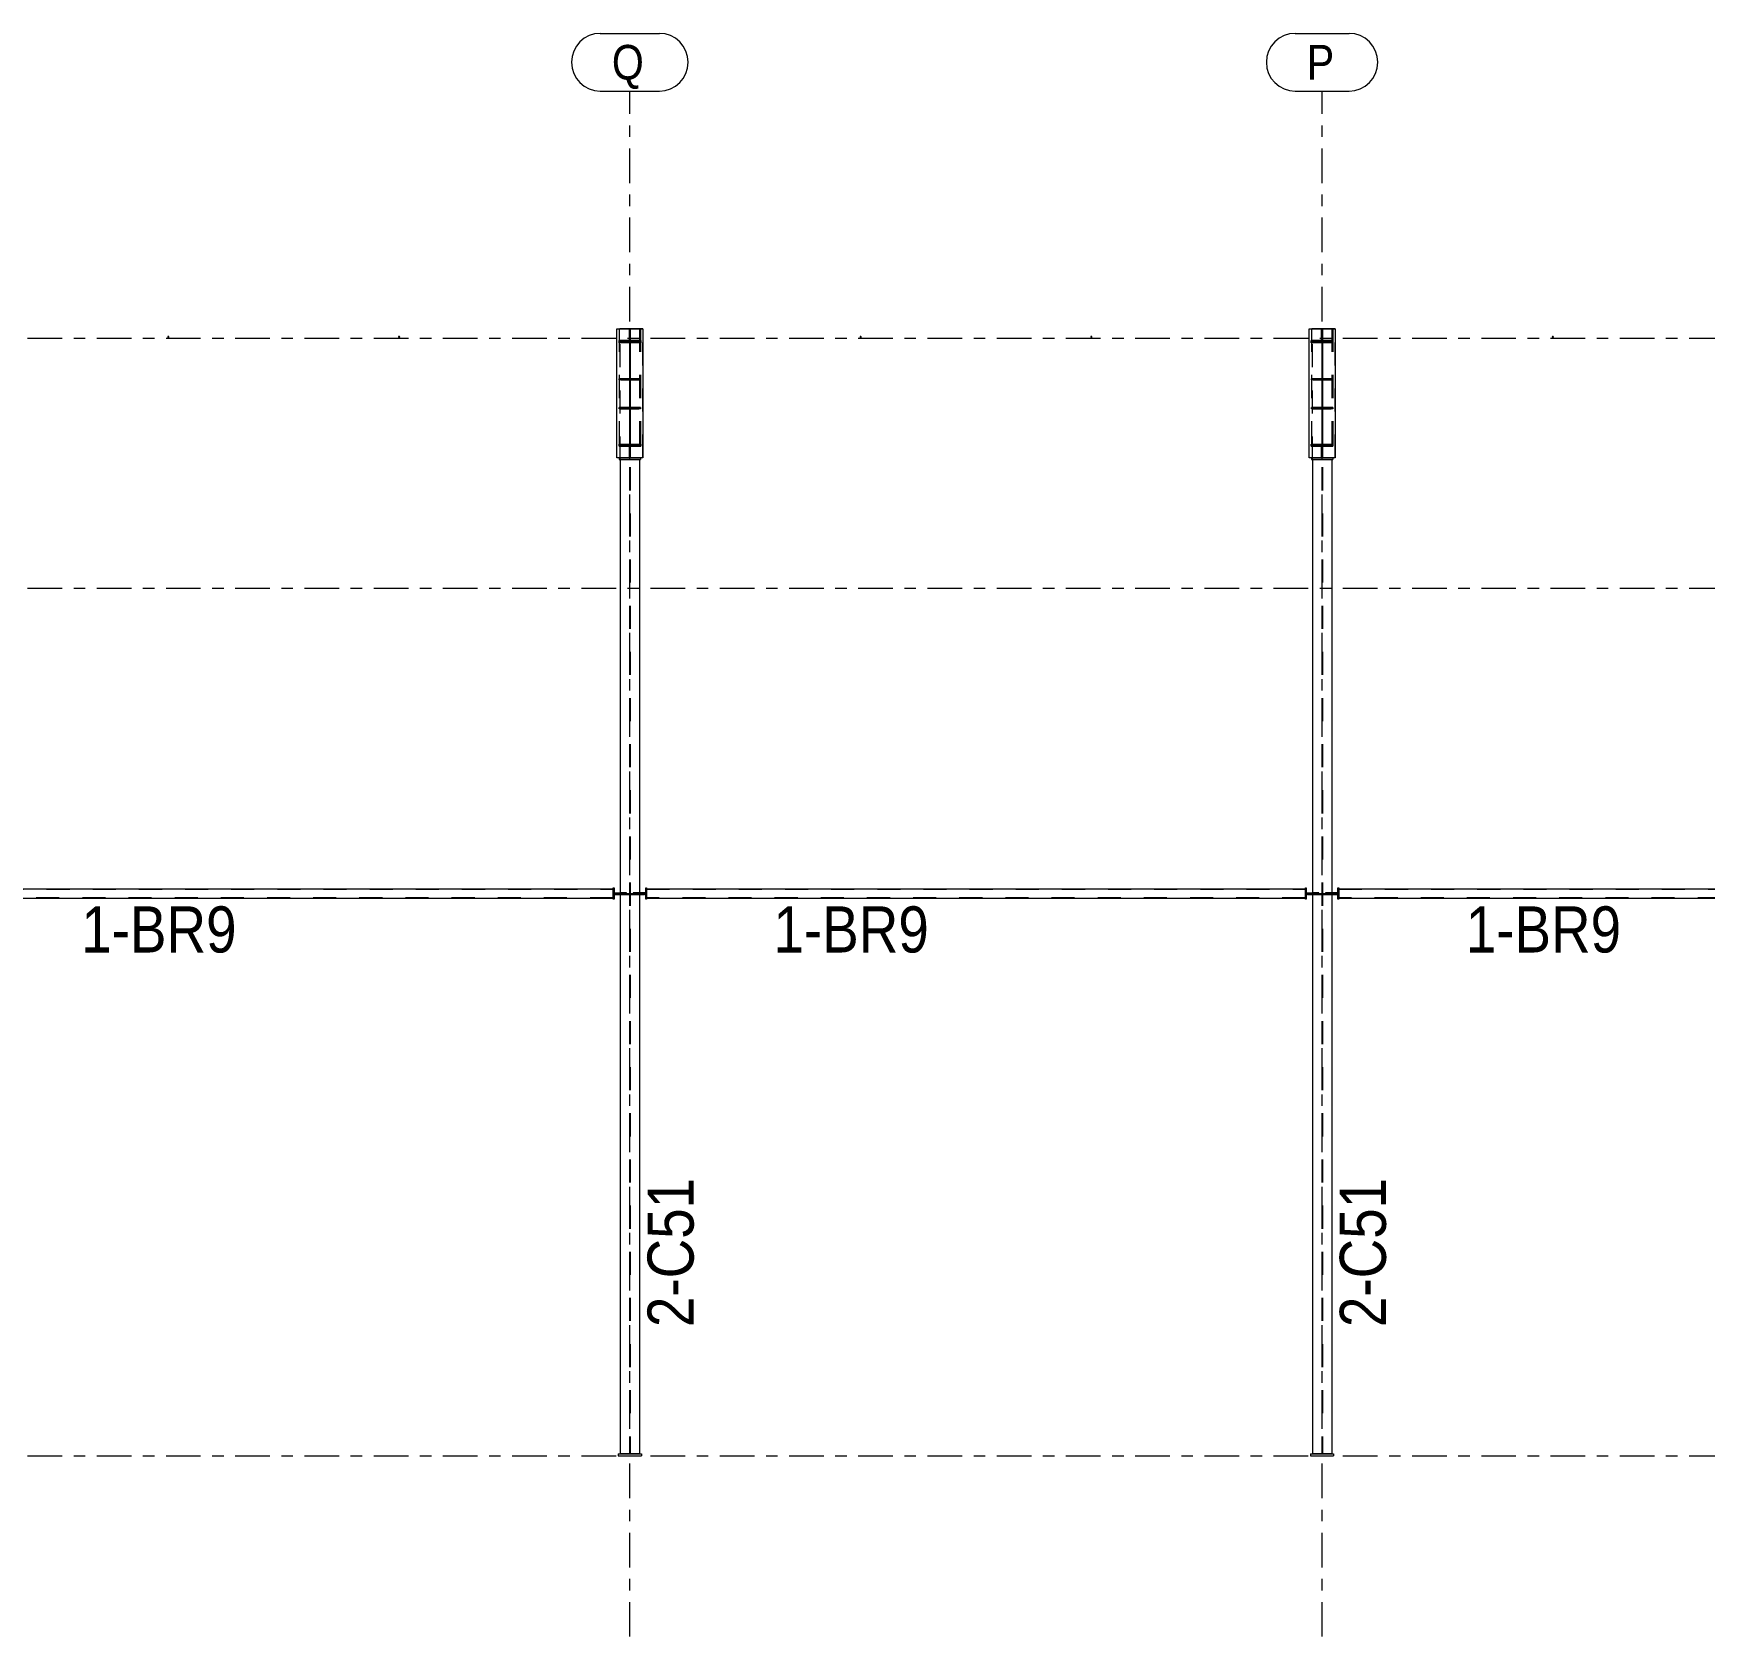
# Model space of a CAD drawing. Header units: millimetres. Extents: x -56 to 1115, y -311 to 509.
# Drawn here: x 137.4 to 282.2, y 226.4 to 365.3 of the extents above; entities that cross this region are included whole.
import ezdxf

# ---------------------------------------------------------------- set-up
doc = ezdxf.new("R2010")
doc.units = ezdxf.units.MM
for name, pattern in [('XKITLINE00', [0]), ('XKITLINE02', [4, 2, -2]), ('XKITLINE03', [6, 3, -1, 1, -1])]:
    doc.linetypes.add(name, pattern=pattern)
for name, color, linetype, lineweight in [('Part', 2, 'Continuous', 0), ('PartMark', 7, 'Continuous', 0), ('S-grid', 1, 'Continuous', 0)]:
    doc.layers.add(name, color=color, linetype=linetype, lineweight=lineweight)
doc.styles.add('ARIAL', font='ARIAL.TTF')

# ---------------------------------------------------------------- blocks, each defined once
blk = doc.blocks.new('*A18')
at = {"layer": 'Part'}
blk.add_hatch(color=3, dxfattribs=at).paths.add_polyline_path([(188.39, 332.8), (188.39, 332.89), (189.07, 332.89), (189.07, 332.8)], flags=17)
blk = doc.blocks.new('*A19')
at = {"layer": 'Part'}
blk.add_hatch(color=3, dxfattribs=at).paths.add_polyline_path([(189.13, 335.3), (189.13, 335.39), (189.81, 335.39), (189.81, 335.3)], flags=17)
blk = doc.blocks.new('*A20')
at = {"layer": 'Part'}
blk.add_hatch(color=3, dxfattribs=at).paths.add_polyline_path([(189.13, 332.8), (189.13, 332.89), (189.81, 332.89), (189.81, 332.8)], flags=17)
blk = doc.blocks.new('*A21')
at = {"layer": 'Part'}
blk.add_hatch(color=3, dxfattribs=at).paths.add_polyline_path([(189.06, 329.43), (189.06, 329.62), (189.14, 329.62), (189.14, 329.43)], flags=17)
blk = doc.blocks.new('*A22')
at = {"layer": 'Part'}
blk.add_hatch(color=3, dxfattribs=at).paths.add_polyline_path([(209.09, 339.07), (209.13, 339.05), (209.15, 339.02), (209.14, 338.98), (209.11, 338.97), (209.07, 338.98), (209.05, 339.01), (209.06, 339.05)], flags=17)
blk = doc.blocks.new('*A23')
at = {"layer": 'Part'}
blk.add_hatch(color=3, dxfattribs=at).paths.add_polyline_path([(229.09, 339.07), (229.13, 339.05), (229.15, 339.02), (229.14, 338.98), (229.11, 338.97), (229.07, 338.98), (229.05, 339.01), (229.06, 339.05)], flags=17)
blk = doc.blocks.new('*A24')
at = {"layer": 'Part'}
blk.add_hatch(color=3, dxfattribs=at).paths.add_polyline_path([(249.06, 329.43), (249.06, 329.62), (249.14, 329.62), (249.14, 329.43)], flags=17)
blk = doc.blocks.new('*A25')
at = {"layer": 'Part'}
blk.add_hatch(color=3, dxfattribs=at).paths.add_polyline_path([(249.13, 332.8), (249.13, 332.89), (249.81, 332.89), (249.81, 332.8)], flags=17)
blk = doc.blocks.new('*A26')
at = {"layer": 'Part'}
blk.add_hatch(color=3, dxfattribs=at).paths.add_polyline_path([(249.13, 335.3), (249.13, 335.39), (249.81, 335.39), (249.81, 335.3)], flags=17)
blk = doc.blocks.new('*A27')
at = {"layer": 'Part'}
blk.add_hatch(color=3, dxfattribs=at).paths.add_polyline_path([(248.39, 332.8), (248.39, 332.89), (249.07, 332.89), (249.07, 332.8)], flags=17)
blk = doc.blocks.new('*A28')
at = {"layer": 'Part'}
blk.add_hatch(color=3, dxfattribs=at).paths.add_polyline_path([(248.39, 335.3), (248.39, 335.39), (249.07, 335.39), (249.07, 335.3)], flags=17)
blk = doc.blocks.new('*A29')
at = {"layer": 'Part'}
blk.add_hatch(color=3, dxfattribs=at).paths.add_polyline_path([(249.06, 338.6), (249.06, 339.49), (249.14, 339.49), (249.14, 338.6)], flags=17)
blk = doc.blocks.new('*A53')
at = {"layer": 'Part'}
blk.add_hatch(color=3, dxfattribs=at).paths.add_polyline_path([(188.16, 329.62), (188.16, 329.71), (190.04, 329.71), (190.04, 329.62)], flags=17)
blk = doc.blocks.new('*A54')
at = {"layer": 'Part'}
blk.add_hatch(color=3, dxfattribs=at).paths.add_polyline_path([(188.16, 338.51), (188.16, 338.6), (190.04, 338.6), (190.04, 338.51)], flags=17)
blk = doc.blocks.new('*A55')
at = {"layer": 'Part'}
blk.add_hatch(color=3, dxfattribs=at).paths.add_polyline_path([(189.07, 329.71), (189.07, 338.51), (189.13, 338.51), (189.13, 329.71)], flags=17)
blk = doc.blocks.new('*A56')
at = {"layer": 'Part'}
blk.add_hatch(color=3, dxfattribs=at).paths.add_polyline_path([(248.16, 329.62), (248.16, 329.71), (250.04, 329.71), (250.04, 329.62)], flags=17)
blk = doc.blocks.new('*A57')
at = {"layer": 'Part'}
blk.add_hatch(color=3, dxfattribs=at).paths.add_polyline_path([(248.16, 338.51), (248.16, 338.6), (250.04, 338.6), (250.04, 338.51)], flags=17)
blk = doc.blocks.new('*A58')
at = {"layer": 'Part'}
blk.add_hatch(color=3, dxfattribs=at).paths.add_polyline_path([(249.07, 329.71), (249.07, 338.51), (249.13, 338.51), (249.13, 329.71)], flags=17)
blk = doc.blocks.new('*A59')
at = {"layer": 'Part'}
blk.add_hatch(color=3, dxfattribs=at).paths.add_polyline_path([(169.09, 339.07), (169.13, 339.05), (169.15, 339.02), (169.14, 338.98), (169.11, 338.97), (169.07, 338.98), (169.05, 339.01), (169.06, 339.05)], flags=17)
blk = doc.blocks.new('*A60')
at = {"layer": 'Part'}
blk.add_hatch(color=3, dxfattribs=at).paths.add_polyline_path([(189.06, 338.6), (189.06, 339.49), (189.14, 339.49), (189.14, 338.6)], flags=17)
blk = doc.blocks.new('*A61')
at = {"layer": 'Part'}
blk.add_hatch(color=3, dxfattribs=at).paths.add_polyline_path([(188.39, 335.3), (188.39, 335.39), (189.07, 335.39), (189.07, 335.3)], flags=17)
blk = doc.blocks.new('*A71')
at = {"layer": 'Part'}
blk.add_hatch(color=3, dxfattribs=at).paths.add_polyline_path([(149.09, 339.07), (149.13, 339.05), (149.15, 339.02), (149.14, 338.98), (149.11, 338.97), (149.07, 338.98), (149.05, 339.01), (149.06, 339.05)], flags=17)
blk = doc.blocks.new('*A91')
at = {"layer": 'Part'}
blk.add_hatch(color=3, dxfattribs=at).paths.add_polyline_path([(269.09, 339.07), (269.13, 339.05), (269.15, 339.02), (269.14, 338.98), (269.11, 338.97), (269.07, 338.98), (269.05, 339.01), (269.06, 339.05)], flags=17)
blk = doc.blocks.new('*A1191')
at = {"layer": 'S-grid', "color": 1, "linetype": 'XKITLINE03', "lineweight": 0}
blk.add_line((-7.1, 338.9), (956.29, 338.9), dxfattribs=at)
blk = doc.blocks.new('*A1192')
at = {"layer": 'S-grid', "color": 1, "linetype": 'XKITLINE03', "lineweight": 0}
blk.add_line((-7.1, 317.24), (326.96, 317.24), dxfattribs=at)
blk = doc.blocks.new('*A1193')
at = {"layer": 'S-grid', "color": 1, "linetype": 'XKITLINE03', "lineweight": 0}
blk.add_line((-7.1, 242.03), (1107.46, 242.03), dxfattribs=at)
blk = doc.blocks.new('*A1240')
at = {"layer": 'S-grid', "color": 1, "linetype": 'XKITLINE00', "lineweight": 0}
for p, q in [((246.77, 365.33), (251.43, 365.33)), ((246.77, 360.33), (251.43, 360.33))]:
    blk.add_line(p, q, dxfattribs=at)
for centre, start, end in [((246.77, 362.83), 90, 270), ((251.43, 362.83), 270, 90)]:
    blk.add_arc(centre, 2.5, start, end, dxfattribs=at)
blk = doc.blocks.new('*A1241')
at = {"layer": 'Part', "color": 2, "linetype": 'XKITLINE00', "lineweight": 0}
for p, q in [((250.55, 291.19), (307.65, 291.19)), ((250.55, 290.36), (307.65, 290.36))]:
    blk.add_line(p, q, dxfattribs=at)
at = {"layer": 'Part', "color": 7, "linetype": 'XKITLINE02', "lineweight": 0}
for p, q in [((250.55, 291.19), (250.55, 290.36)), ((250.55, 291.16), (307.65, 291.16)), ((307.65, 291.19), (307.65, 290.36)), ((307.65, 290.39), (250.55, 290.39))]:
    blk.add_line(p, q, dxfattribs=at)
blk = doc.blocks.new('*A1280')
at = {"layer": 'S-grid', "color": 1, "linetype": 'XKITLINE03', "lineweight": 0}
blk.add_line((249.1, 226.36), (249.1, 360.33), dxfattribs=at)
at = {"layer": 'S-grid', "color": 3, "style": 'ARIAL', "width": 0.85}
blk.add_text('P', height=3, dxfattribs=at).set_placement((247.77, 361.33))
blk = doc.blocks.new('*A1281')
at = {"layer": 'S-grid', "color": 1, "linetype": 'XKITLINE03', "lineweight": 0}
blk.add_line((189.1, 226.36), (189.1, 360.33), dxfattribs=at)
at = {"layer": 'S-grid', "color": 3, "style": 'ARIAL', "width": 0.85}
blk.add_text('Q', height=3, dxfattribs=at).set_placement((187.54, 361.33))
blk = doc.blocks.new('*A1292')
at = {"layer": 'Part', "color": 2, "linetype": 'XKITLINE00', "lineweight": 0}
for p, q in [((189.07, 332.89), (188.18, 332.89)), ((188.18, 332.89), (188.18, 332.8)), ((189.07, 332.8), (188.18, 332.8)), ((188.39, 332.8), (188.39, 332.89)), ((189.07, 332.89), (189.07, 332.8))]:
    blk.add_line(p, q, dxfattribs=at)
at = {"layer": 'Part', "color": 7, "linetype": 'XKITLINE02', "lineweight": 0}
blk.add_line((188.94, 332.8), (188.94, 332.89), dxfattribs=at)
blk = doc.blocks.new('*A1293')
at = {"layer": 'Part', "color": 2, "linetype": 'XKITLINE00', "lineweight": 0}
for p, q in [((190.02, 335.39), (189.13, 335.39)), ((189.13, 335.39), (189.13, 335.3)), ((190.02, 335.3), (189.13, 335.3)), ((189.81, 335.3), (189.81, 335.39)), ((190.02, 335.39), (190.02, 335.3))]:
    blk.add_line(p, q, dxfattribs=at)
at = {"layer": 'Part', "color": 7, "linetype": 'XKITLINE02', "lineweight": 0}
blk.add_line((189.26, 335.3), (189.26, 335.39), dxfattribs=at)
blk = doc.blocks.new('*A1294')
at = {"layer": 'Part', "color": 2, "linetype": 'XKITLINE00', "lineweight": 0}
for p, q in [((190.02, 332.89), (189.13, 332.89)), ((189.13, 332.89), (189.13, 332.8)), ((190.02, 332.8), (189.13, 332.8)), ((189.81, 332.8), (189.81, 332.89)), ((190.02, 332.89), (190.02, 332.8))]:
    blk.add_line(p, q, dxfattribs=at)
at = {"layer": 'Part', "color": 7, "linetype": 'XKITLINE02', "lineweight": 0}
blk.add_line((189.26, 332.8), (189.26, 332.89), dxfattribs=at)
blk = doc.blocks.new('*A1295')
at = {"layer": 'Part', "color": 2, "linetype": 'XKITLINE00', "lineweight": 0}
for p, q in [((189.06, 328.55), (189.06, 329.62)), ((189.06, 329.62), (189.14, 329.62)), ((189.14, 329.43), (189.06, 329.43)), ((189.14, 329.62), (189.14, 328.55)), ((189.14, 328.55), (189.06, 328.55))]:
    blk.add_line(p, q, dxfattribs=at)
at = {"layer": 'Part', "color": 7, "linetype": 'XKITLINE02', "lineweight": 0}
for p, q in [((189.06, 329.56), (189.14, 329.56)), ((189.06, 329.43), (189.14, 329.43))]:
    blk.add_line(p, q, dxfattribs=at)
blk = doc.blocks.new('*A1296')
at = {"layer": 'Part', "color": 7, "linetype": 'XKITLINE02', "lineweight": 0}
for p, q in [((189.07, 335.39), (188.18, 335.39)), ((188.18, 335.3), (188.18, 335.39)), ((189.07, 335.3), (188.18, 335.3)), ((188.94, 335.3), (188.94, 335.39)), ((189.07, 335.3), (189.07, 335.39))]:
    blk.add_line(p, q, dxfattribs=at)
blk = doc.blocks.new('*A1297')
at = {"layer": 'Part', "color": 7, "linetype": 'XKITLINE02', "lineweight": 0}
for p, q in [((189.07, 332.89), (188.18, 332.89)), ((188.18, 332.8), (188.18, 332.89)), ((189.07, 332.8), (188.18, 332.8)), ((188.94, 332.8), (188.94, 332.89)), ((189.07, 332.8), (189.07, 332.89))]:
    blk.add_line(p, q, dxfattribs=at)
blk = doc.blocks.new('*A1298')
at = {"layer": 'Part', "color": 7, "linetype": 'XKITLINE02', "lineweight": 0}
for p, q in [((189.13, 335.3), (189.13, 335.39)), ((189.13, 335.39), (190.02, 335.39)), ((190.02, 335.3), (189.13, 335.3)), ((189.26, 335.3), (189.26, 335.39)), ((190.02, 335.39), (190.02, 335.3))]:
    blk.add_line(p, q, dxfattribs=at)
blk = doc.blocks.new('*A1299')
at = {"layer": 'Part', "color": 7, "linetype": 'XKITLINE02', "lineweight": 0}
for p, q in [((189.13, 332.8), (189.13, 332.89)), ((189.13, 332.89), (190.02, 332.89)), ((190.02, 332.8), (189.13, 332.8)), ((189.26, 332.8), (189.26, 332.89)), ((190.02, 332.89), (190.02, 332.8))]:
    blk.add_line(p, q, dxfattribs=at)
blk = doc.blocks.new('*A1300')
at = {"layer": 'Part', "color": 7, "linetype": 'XKITLINE02', "lineweight": 0}
for p, q in [((189.06, 329.62), (189.06, 328.55)), ((189.06, 329.56), (189.14, 329.56)), ((189.06, 329.43), (189.14, 329.43)), ((189.14, 329.62), (189.14, 328.55)), ((189.14, 328.55), (189.06, 328.55))]:
    blk.add_line(p, q, dxfattribs=at)
blk = doc.blocks.new('*A1301')
at = {"layer": 'Part', "color": 2, "linetype": 'XKITLINE00', "lineweight": 0}
for start, end in [(51.1129, 231.1129), (231.1129, 51.1129)]:
    blk.add_arc((209.1, 339.02), 0.05, start, end, dxfattribs=at)
blk = doc.blocks.new('*A1302')
at = {"layer": 'Part', "color": 7, "linetype": 'XKITLINE02', "lineweight": 0}
for p, q in [((249.13, 338.62), (249.07, 338.62)), ((249.07, 338.62), (249.07, 329.64)), ((249.13, 329.64), (249.13, 338.62)), ((249.07, 329.64), (249.13, 329.64))]:
    blk.add_line(p, q, dxfattribs=at)
blk = doc.blocks.new('*A1303')
at = {"layer": 'Part', "color": 7, "linetype": 'XKITLINE02', "lineweight": 0}
for p, q in [((248.16, 329.71), (248.16, 329.55)), ((248.16, 329.64), (250.04, 329.64)), ((248.16, 329.55), (250.04, 329.55)), ((250.04, 329.55), (250.04, 329.71))]:
    blk.add_line(p, q, dxfattribs=at)
blk = doc.blocks.new('*A1304')
at = {"layer": 'Part', "color": 7, "linetype": 'XKITLINE02', "lineweight": 0}
for p, q in [((248.16, 338.7), (248.16, 338.51)), ((250.04, 338.7), (248.16, 338.7)), ((250.04, 338.62), (248.16, 338.62)), ((250.04, 338.51), (250.04, 338.7))]:
    blk.add_line(p, q, dxfattribs=at)
blk = doc.blocks.new('*A1305')
at = {"layer": 'Part', "color": 2, "linetype": 'XKITLINE00', "lineweight": 0}
for start, end in [(51.1129, 231.1129), (231.1129, 51.1129)]:
    blk.add_arc((229.1, 339.02), 0.05, start, end, dxfattribs=at)
blk = doc.blocks.new('*A1306')
at = {"layer": 'Part', "color": 7, "linetype": 'XKITLINE02', "lineweight": 0}
for p, q in [((248.18, 339.72), (250.02, 339.72)), ((248.18, 339.72), (248.18, 328.55)), ((250.02, 339.72), (250.02, 328.55))]:
    blk.add_line(p, q, dxfattribs=at)
at = {"layer": 'Part', "color": 2, "linetype": 'XKITLINE00', "lineweight": 0}
for p, q in [((248.18, 328.55), (248.18, 328.39)), ((250.02, 328.39), (248.18, 328.39)), ((250.02, 328.55), (250.02, 328.39))]:
    blk.add_line(p, q, dxfattribs=at)
blk = doc.blocks.new('*A1307')
at = {"layer": 'Part', "color": 7, "linetype": 'XKITLINE02', "lineweight": 0}
for p, q in [((248.18, 339.72), (250.02, 339.72)), ((248.18, 339.72), (248.18, 328.39)), ((250.02, 339.72), (250.02, 328.39)), ((248.18, 328.39), (250.02, 328.39))]:
    blk.add_line(p, q, dxfattribs=at)
blk = doc.blocks.new('*A1308')
at = {"layer": 'Part', "color": 2, "linetype": 'XKITLINE00', "lineweight": 0}
for p, q in [((247.97, 328.55), (247.97, 339.72)), ((247.97, 339.72), (250.22, 339.72)), ((250.22, 339.72), (250.22, 328.55)), ((250.22, 328.55), (247.97, 328.55))]:
    blk.add_line(p, q, dxfattribs=at)
blk = doc.blocks.new('*A1309')
at = {"layer": 'Part', "color": 7, "linetype": 'XKITLINE02', "lineweight": 0}
for p, q in [((247.97, 328.55), (247.97, 339.72)), ((250.22, 339.72), (247.97, 339.72)), ((250.22, 328.55), (250.22, 339.72)), ((250.22, 328.55), (247.97, 328.55))]:
    blk.add_line(p, q, dxfattribs=at)
blk = doc.blocks.new('*A1310')
at = {"layer": 'Part', "color": 2, "linetype": 'XKITLINE00', "lineweight": 0}
for p, q in [((249.06, 328.55), (249.06, 329.62)), ((249.06, 329.62), (249.14, 329.62)), ((249.14, 329.43), (249.06, 329.43)), ((249.14, 329.62), (249.14, 328.55)), ((249.14, 328.55), (249.06, 328.55))]:
    blk.add_line(p, q, dxfattribs=at)
at = {"layer": 'Part', "color": 7, "linetype": 'XKITLINE02', "lineweight": 0}
for p, q in [((249.06, 329.56), (249.14, 329.56)), ((249.06, 329.43), (249.14, 329.43))]:
    blk.add_line(p, q, dxfattribs=at)
blk = doc.blocks.new('*A1311')
at = {"layer": 'Part', "color": 7, "linetype": 'XKITLINE02', "lineweight": 0}
for p, q in [((249.06, 329.62), (249.06, 328.55)), ((249.06, 329.56), (249.14, 329.56)), ((249.06, 329.43), (249.14, 329.43)), ((249.14, 329.62), (249.14, 328.55)), ((249.14, 328.55), (249.06, 328.55))]:
    blk.add_line(p, q, dxfattribs=at)
blk = doc.blocks.new('*A1312')
at = {"layer": 'Part', "color": 7, "linetype": 'XKITLINE02', "lineweight": 0}
for p, q in [((249.88, 329.64), (249.13, 329.64)), ((249.13, 329.64), (249.13, 329.55)), ((249.13, 329.55), (249.88, 329.55)), ((249.26, 329.64), (249.26, 329.55)), ((249.88, 329.55), (249.88, 329.64))]:
    blk.add_line(p, q, dxfattribs=at)
blk = doc.blocks.new('*A1313')
at = {"layer": 'Part', "color": 7, "linetype": 'XKITLINE02', "lineweight": 0}
for p, q in [((249.07, 329.64), (248.32, 329.64)), ((248.32, 329.64), (248.32, 329.55)), ((248.32, 329.55), (249.07, 329.55)), ((248.94, 329.64), (248.94, 329.55)), ((249.07, 329.55), (249.07, 329.64))]:
    blk.add_line(p, q, dxfattribs=at)
blk = doc.blocks.new('*A1314')
at = {"layer": 'Part', "color": 2, "linetype": 'XKITLINE00', "lineweight": 0}
for p, q in [((250.02, 332.89), (249.13, 332.89)), ((249.13, 332.89), (249.13, 332.8)), ((250.02, 332.8), (249.13, 332.8)), ((249.81, 332.8), (249.81, 332.89)), ((250.02, 332.89), (250.02, 332.8))]:
    blk.add_line(p, q, dxfattribs=at)
at = {"layer": 'Part', "color": 7, "linetype": 'XKITLINE02', "lineweight": 0}
blk.add_line((249.26, 332.8), (249.26, 332.89), dxfattribs=at)
blk = doc.blocks.new('*A1315')
at = {"layer": 'Part', "color": 2, "linetype": 'XKITLINE00', "lineweight": 0}
for p, q in [((250.02, 335.39), (249.13, 335.39)), ((249.13, 335.39), (249.13, 335.3)), ((250.02, 335.3), (249.13, 335.3)), ((249.81, 335.3), (249.81, 335.39)), ((250.02, 335.39), (250.02, 335.3))]:
    blk.add_line(p, q, dxfattribs=at)
at = {"layer": 'Part', "color": 7, "linetype": 'XKITLINE02', "lineweight": 0}
blk.add_line((249.26, 335.3), (249.26, 335.39), dxfattribs=at)
blk = doc.blocks.new('*A1316')
at = {"layer": 'Part', "color": 2, "linetype": 'XKITLINE00', "lineweight": 0}
for p, q in [((249.07, 332.89), (248.18, 332.89)), ((248.18, 332.89), (248.18, 332.8)), ((249.07, 332.8), (248.18, 332.8)), ((248.39, 332.8), (248.39, 332.89)), ((249.07, 332.89), (249.07, 332.8))]:
    blk.add_line(p, q, dxfattribs=at)
at = {"layer": 'Part', "color": 7, "linetype": 'XKITLINE02', "lineweight": 0}
blk.add_line((248.94, 332.8), (248.94, 332.89), dxfattribs=at)
blk = doc.blocks.new('*A1317')
at = {"layer": 'Part', "color": 2, "linetype": 'XKITLINE00', "lineweight": 0}
for p, q in [((249.07, 335.39), (248.18, 335.39)), ((248.18, 335.39), (248.18, 335.3)), ((249.07, 335.3), (248.18, 335.3)), ((248.39, 335.3), (248.39, 335.39)), ((249.07, 335.39), (249.07, 335.3))]:
    blk.add_line(p, q, dxfattribs=at)
at = {"layer": 'Part', "color": 7, "linetype": 'XKITLINE02', "lineweight": 0}
blk.add_line((248.94, 335.3), (248.94, 335.39), dxfattribs=at)
blk = doc.blocks.new('*A1318')
at = {"layer": 'Part', "color": 2, "linetype": 'XKITLINE00', "lineweight": 0}
for p, q in [((249.06, 339.72), (249.14, 339.72)), ((249.06, 338.6), (249.06, 339.72)), ((249.06, 339.49), (249.14, 339.49)), ((249.14, 339.72), (249.14, 338.6)), ((249.14, 338.6), (249.06, 338.6))]:
    blk.add_line(p, q, dxfattribs=at)
at = {"layer": 'Part', "color": 7, "linetype": 'XKITLINE02', "lineweight": 0}
for p, q in [((249.06, 338.83), (249.14, 338.83)), ((249.06, 338.69), (249.14, 338.69))]:
    blk.add_line(p, q, dxfattribs=at)
blk = doc.blocks.new('*A1319')
at = {"layer": 'Part', "color": 7, "linetype": 'XKITLINE02', "lineweight": 0}
for p, q in [((249.13, 332.8), (249.13, 332.89)), ((249.13, 332.89), (250.02, 332.89)), ((250.02, 332.8), (249.13, 332.8)), ((249.26, 332.8), (249.26, 332.89)), ((250.02, 332.89), (250.02, 332.8))]:
    blk.add_line(p, q, dxfattribs=at)
blk = doc.blocks.new('*A1320')
at = {"layer": 'Part', "color": 7, "linetype": 'XKITLINE02', "lineweight": 0}
for p, q in [((249.13, 335.3), (249.13, 335.39)), ((249.13, 335.39), (250.02, 335.39)), ((250.02, 335.3), (249.13, 335.3)), ((249.26, 335.3), (249.26, 335.39)), ((250.02, 335.39), (250.02, 335.3))]:
    blk.add_line(p, q, dxfattribs=at)
blk = doc.blocks.new('*A1321')
at = {"layer": 'Part', "color": 7, "linetype": 'XKITLINE02', "lineweight": 0}
for p, q in [((249.07, 332.89), (248.18, 332.89)), ((248.18, 332.8), (248.18, 332.89)), ((249.07, 332.8), (248.18, 332.8)), ((248.94, 332.8), (248.94, 332.89)), ((249.07, 332.8), (249.07, 332.89))]:
    blk.add_line(p, q, dxfattribs=at)
blk = doc.blocks.new('*A1322')
at = {"layer": 'Part', "color": 7, "linetype": 'XKITLINE02', "lineweight": 0}
for p, q in [((249.07, 335.39), (248.18, 335.39)), ((248.18, 335.3), (248.18, 335.39)), ((249.07, 335.3), (248.18, 335.3)), ((248.94, 335.3), (248.94, 335.39)), ((249.07, 335.3), (249.07, 335.39))]:
    blk.add_line(p, q, dxfattribs=at)
blk = doc.blocks.new('*A1323')
at = {"layer": 'Part', "color": 7, "linetype": 'XKITLINE02', "lineweight": 0}
for p, q in [((249.88, 332.89), (249.13, 332.89)), ((249.13, 332.89), (249.13, 332.8)), ((249.13, 332.8), (249.88, 332.8)), ((249.26, 332.89), (249.26, 332.8)), ((249.88, 332.8), (249.88, 332.89))]:
    blk.add_line(p, q, dxfattribs=at)
blk = doc.blocks.new('*A1324')
at = {"layer": 'Part', "color": 7, "linetype": 'XKITLINE02', "lineweight": 0}
for p, q in [((249.07, 332.89), (248.32, 332.89)), ((248.32, 332.89), (248.32, 332.8)), ((248.32, 332.8), (249.07, 332.8)), ((248.94, 332.89), (248.94, 332.8)), ((249.07, 332.8), (249.07, 332.89))]:
    blk.add_line(p, q, dxfattribs=at)
blk = doc.blocks.new('*A1325')
at = {"layer": 'Part', "color": 7, "linetype": 'XKITLINE02', "lineweight": 0}
for p, q in [((249.06, 339.72), (249.06, 338.6)), ((249.06, 339.72), (249.14, 339.72)), ((249.14, 339.72), (249.14, 338.6)), ((249.06, 338.83), (249.14, 338.83)), ((249.06, 338.69), (249.14, 338.69))]:
    blk.add_line(p, q, dxfattribs=at)
blk = doc.blocks.new('*A1326')
at = {"layer": 'Part', "color": 7, "linetype": 'XKITLINE02', "lineweight": 0}
for p, q in [((249.07, 338.7), (248.32, 338.7)), ((248.32, 338.7), (248.32, 338.62)), ((248.32, 338.62), (249.07, 338.62)), ((248.94, 338.7), (248.94, 338.62)), ((249.07, 338.62), (249.07, 338.7))]:
    blk.add_line(p, q, dxfattribs=at)
blk = doc.blocks.new('*A1327')
at = {"layer": 'Part', "color": 7, "linetype": 'XKITLINE02', "lineweight": 0}
for p, q in [((249.88, 338.7), (249.13, 338.7)), ((249.13, 338.7), (249.13, 338.62)), ((249.13, 338.62), (249.88, 338.62)), ((249.26, 338.7), (249.26, 338.62)), ((249.88, 338.62), (249.88, 338.7))]:
    blk.add_line(p, q, dxfattribs=at)
blk = doc.blocks.new('*A1328')
at = {"layer": 'Part', "color": 7, "linetype": 'XKITLINE02', "lineweight": 0}
for p, q in [((249.07, 335.39), (248.32, 335.39)), ((248.32, 335.39), (248.32, 335.3)), ((248.32, 335.3), (249.07, 335.3)), ((248.94, 335.39), (248.94, 335.3)), ((249.07, 335.3), (249.07, 335.39))]:
    blk.add_line(p, q, dxfattribs=at)
blk = doc.blocks.new('*A1329')
at = {"layer": 'Part', "color": 7, "linetype": 'XKITLINE02', "lineweight": 0}
for p, q in [((249.88, 335.39), (249.13, 335.39)), ((249.13, 335.39), (249.13, 335.3)), ((249.13, 335.3), (249.88, 335.3)), ((249.26, 335.39), (249.26, 335.3)), ((249.88, 335.3), (249.88, 335.39))]:
    blk.add_line(p, q, dxfattribs=at)
blk = doc.blocks.new('*A1423')
at = {"layer": 'Part', "color": 7, "linetype": 'XKITLINE02', "lineweight": 0}
for p, q in [((248.27, 328.39), (248.27, 339.72)), ((248.27, 339.72), (249.93, 339.72)), ((249.07, 339.72), (249.07, 242.19)), ((249.13, 339.72), (249.13, 242.19)), ((249.93, 339.72), (249.93, 328.39)), ((249.93, 242.19), (248.27, 242.19))]:
    blk.add_line(p, q, dxfattribs=at)
at = {"layer": 'Part', "color": 2, "linetype": 'XKITLINE00', "lineweight": 0}
for p, q in [((248.27, 328.39), (248.27, 242.19)), ((249.93, 328.39), (249.93, 242.19))]:
    blk.add_line(p, q, dxfattribs=at)
blk = doc.blocks.new('*A1424')
at = {"layer": 'Part', "color": 7, "linetype": 'XKITLINE02', "lineweight": 0}
for p, q in [((188.27, 328.39), (188.27, 339.72)), ((188.27, 339.72), (189.93, 339.72)), ((189.07, 339.72), (189.07, 242.19)), ((189.13, 339.72), (189.13, 242.19)), ((189.93, 339.72), (189.93, 328.39)), ((189.93, 242.19), (188.27, 242.19))]:
    blk.add_line(p, q, dxfattribs=at)
at = {"layer": 'Part', "color": 2, "linetype": 'XKITLINE00', "lineweight": 0}
for p, q in [((188.27, 328.39), (188.27, 242.19)), ((189.93, 328.39), (189.93, 242.19))]:
    blk.add_line(p, q, dxfattribs=at)
blk = doc.blocks.new('*A1425')
at = {"layer": 'Part', "color": 2, "linetype": 'XKITLINE00', "lineweight": 0}
for p, q in [((190.55, 291.19), (247.65, 291.19)), ((190.55, 290.36), (247.65, 290.36))]:
    blk.add_line(p, q, dxfattribs=at)
at = {"layer": 'Part', "color": 7, "linetype": 'XKITLINE02', "lineweight": 0}
for p, q in [((190.55, 291.19), (190.55, 290.36)), ((190.55, 291.16), (247.65, 291.16)), ((247.65, 291.19), (247.65, 290.36)), ((247.65, 290.39), (190.55, 290.39))]:
    blk.add_line(p, q, dxfattribs=at)
blk = doc.blocks.new('*A1426')
at = {"layer": 'Part', "color": 2, "linetype": 'XKITLINE00', "lineweight": 0}
for p, q in [((130.55, 291.19), (187.65, 291.19)), ((130.55, 290.36), (187.65, 290.36))]:
    blk.add_line(p, q, dxfattribs=at)
at = {"layer": 'Part', "color": 7, "linetype": 'XKITLINE02', "lineweight": 0}
for p, q in [((130.55, 291.19), (130.55, 290.36)), ((130.55, 291.16), (187.65, 291.16)), ((187.65, 291.19), (187.65, 290.36)), ((187.65, 290.39), (130.55, 290.39))]:
    blk.add_line(p, q, dxfattribs=at)
blk = doc.blocks.new('*A1427')
at = {"layer": 'Part', "color": 2, "linetype": 'XKITLINE00', "lineweight": 0}
for p, q in [((188.1, 242.19), (188.1, 242.03)), ((188.1, 242.19), (190.1, 242.19)), ((188.1, 242.03), (190.1, 242.03)), ((190.1, 242.19), (190.1, 242.03))]:
    blk.add_line(p, q, dxfattribs=at)
blk = doc.blocks.new('*A1428')
at = {"layer": 'Part', "color": 2, "linetype": 'XKITLINE00', "lineweight": 0}
for p, q in [((188.27, 290.74), (187.82, 290.74)), ((187.82, 290.65), (187.82, 290.74)), ((188.27, 290.65), (187.82, 290.65))]:
    blk.add_line(p, q, dxfattribs=at)
at = {"layer": 'Part', "color": 7, "linetype": 'XKITLINE02', "lineweight": 0}
for p, q in [((189.07, 290.74), (188.27, 290.74)), ((189.07, 290.65), (188.27, 290.65)), ((188.94, 290.74), (188.94, 290.65)), ((189.07, 290.74), (189.07, 290.65))]:
    blk.add_line(p, q, dxfattribs=at)
blk = doc.blocks.new('*A1429')
at = {"layer": 'Part', "color": 2, "linetype": 'XKITLINE00', "lineweight": 0}
for p, q in [((187.73, 290.74), (187.73, 290.82)), ((187.73, 290.82), (188.27, 290.82)), ((187.82, 290.74), (187.73, 290.74))]:
    blk.add_line(p, q, dxfattribs=at)
at = {"layer": 'Part', "color": 7, "linetype": 'XKITLINE02', "lineweight": 0}
for p, q in [((188.82, 290.74), (187.82, 290.74)), ((188.82, 290.82), (188.27, 290.82)), ((188.82, 290.74), (188.82, 290.82))]:
    blk.add_line(p, q, dxfattribs=at)
blk = doc.blocks.new('*A1430')
at = {"layer": 'Part', "color": 2, "linetype": 'XKITLINE00', "lineweight": 0}
for p, q in [((187.65, 290.28), (187.65, 291.28)), ((187.65, 291.28), (187.73, 291.28)), ((187.73, 291.28), (187.73, 290.28)), ((187.73, 290.28), (187.65, 290.28))]:
    blk.add_line(p, q, dxfattribs=at)
blk = doc.blocks.new('*A1431')
at = {"layer": 'Part', "color": 7, "linetype": 'XKITLINE02', "lineweight": 0}
for p, q in [((189.13, 290.74), (189.13, 290.65)), ((189.93, 290.74), (189.13, 290.74)), ((189.93, 290.65), (189.13, 290.65)), ((189.26, 290.74), (189.26, 290.65))]:
    blk.add_line(p, q, dxfattribs=at)
at = {"layer": 'Part', "color": 2, "linetype": 'XKITLINE00', "lineweight": 0}
for p, q in [((190.38, 290.74), (189.93, 290.74)), ((190.38, 290.65), (189.93, 290.65)), ((190.38, 290.74), (190.38, 290.65))]:
    blk.add_line(p, q, dxfattribs=at)
blk = doc.blocks.new('*A1432')
at = {"layer": 'Part', "color": 7, "linetype": 'XKITLINE02', "lineweight": 0}
for p, q in [((189.38, 290.82), (189.38, 290.74)), ((189.93, 290.82), (189.38, 290.82)), ((190.38, 290.74), (189.38, 290.74))]:
    blk.add_line(p, q, dxfattribs=at)
at = {"layer": 'Part', "color": 2, "linetype": 'XKITLINE00', "lineweight": 0}
for p, q in [((190.47, 290.82), (189.93, 290.82)), ((190.47, 290.74), (190.38, 290.74)), ((190.47, 290.82), (190.47, 290.74))]:
    blk.add_line(p, q, dxfattribs=at)
blk = doc.blocks.new('*A1433')
at = {"layer": 'Part', "color": 2, "linetype": 'XKITLINE00', "lineweight": 0}
for p, q in [((190.47, 290.28), (190.47, 291.28)), ((190.47, 291.28), (190.55, 291.28)), ((190.55, 291.28), (190.55, 290.28)), ((190.55, 290.28), (190.47, 290.28))]:
    blk.add_line(p, q, dxfattribs=at)
blk = doc.blocks.new('*A1434')
at = {"layer": 'Part', "color": 2, "linetype": 'XKITLINE00', "lineweight": 0}
for p, q in [((248.1, 242.19), (248.1, 242.03)), ((248.1, 242.19), (250.1, 242.19)), ((248.1, 242.03), (250.1, 242.03)), ((250.1, 242.19), (250.1, 242.03))]:
    blk.add_line(p, q, dxfattribs=at)
blk = doc.blocks.new('*A1435')
at = {"layer": 'Part', "color": 2, "linetype": 'XKITLINE00', "lineweight": 0}
for p, q in [((248.27, 290.74), (247.82, 290.74)), ((247.82, 290.65), (247.82, 290.74)), ((248.27, 290.65), (247.82, 290.65))]:
    blk.add_line(p, q, dxfattribs=at)
at = {"layer": 'Part', "color": 7, "linetype": 'XKITLINE02', "lineweight": 0}
for p, q in [((249.07, 290.74), (248.27, 290.74)), ((249.07, 290.65), (248.27, 290.65)), ((248.94, 290.74), (248.94, 290.65)), ((249.07, 290.74), (249.07, 290.65))]:
    blk.add_line(p, q, dxfattribs=at)
blk = doc.blocks.new('*A1436')
at = {"layer": 'Part', "color": 2, "linetype": 'XKITLINE00', "lineweight": 0}
for p, q in [((247.73, 290.74), (247.73, 290.82)), ((247.73, 290.82), (248.27, 290.82)), ((247.82, 290.74), (247.73, 290.74))]:
    blk.add_line(p, q, dxfattribs=at)
at = {"layer": 'Part', "color": 7, "linetype": 'XKITLINE02', "lineweight": 0}
for p, q in [((248.82, 290.74), (247.82, 290.74)), ((248.82, 290.82), (248.27, 290.82)), ((248.82, 290.74), (248.82, 290.82))]:
    blk.add_line(p, q, dxfattribs=at)
blk = doc.blocks.new('*A1437')
at = {"layer": 'Part', "color": 2, "linetype": 'XKITLINE00', "lineweight": 0}
for p, q in [((247.65, 290.28), (247.65, 291.28)), ((247.65, 291.28), (247.73, 291.28)), ((247.73, 291.28), (247.73, 290.28)), ((247.73, 290.28), (247.65, 290.28))]:
    blk.add_line(p, q, dxfattribs=at)
blk = doc.blocks.new('*A1438')
at = {"layer": 'Part', "color": 7, "linetype": 'XKITLINE02', "lineweight": 0}
for p, q in [((249.13, 290.74), (249.13, 290.65)), ((249.93, 290.74), (249.13, 290.74)), ((249.93, 290.65), (249.13, 290.65)), ((249.26, 290.74), (249.26, 290.65))]:
    blk.add_line(p, q, dxfattribs=at)
at = {"layer": 'Part', "color": 2, "linetype": 'XKITLINE00', "lineweight": 0}
for p, q in [((250.38, 290.74), (249.93, 290.74)), ((250.38, 290.65), (249.93, 290.65)), ((250.38, 290.74), (250.38, 290.65))]:
    blk.add_line(p, q, dxfattribs=at)
blk = doc.blocks.new('*A1439')
at = {"layer": 'Part', "color": 7, "linetype": 'XKITLINE02', "lineweight": 0}
for p, q in [((249.38, 290.82), (249.38, 290.74)), ((249.93, 290.82), (249.38, 290.82)), ((250.38, 290.74), (249.38, 290.74))]:
    blk.add_line(p, q, dxfattribs=at)
at = {"layer": 'Part', "color": 2, "linetype": 'XKITLINE00', "lineweight": 0}
for p, q in [((250.47, 290.82), (249.93, 290.82)), ((250.47, 290.74), (250.38, 290.74)), ((250.47, 290.82), (250.47, 290.74))]:
    blk.add_line(p, q, dxfattribs=at)
blk = doc.blocks.new('*A1440')
at = {"layer": 'Part', "color": 2, "linetype": 'XKITLINE00', "lineweight": 0}
for p, q in [((250.47, 290.28), (250.47, 291.28)), ((250.47, 291.28), (250.55, 291.28)), ((250.55, 291.28), (250.55, 290.28)), ((250.55, 290.28), (250.47, 290.28))]:
    blk.add_line(p, q, dxfattribs=at)
blk = doc.blocks.new('*A1441')
at = {"layer": 'Part', "color": 2, "linetype": 'XKITLINE00', "lineweight": 0}
for p, q in [((188.16, 329.71), (190.04, 329.71)), ((188.16, 329.55), (188.16, 329.71)), ((188.16, 329.62), (190.04, 329.62)), ((189.06, 329.55), (188.16, 329.55)), ((190.04, 329.55), (189.14, 329.55)), ((190.04, 329.71), (190.04, 329.55))]:
    blk.add_line(p, q, dxfattribs=at)
at = {"layer": 'Part', "color": 7, "linetype": 'XKITLINE02', "lineweight": 0}
for p, q in [((188.16, 329.64), (190.04, 329.64)), ((189.14, 329.55), (189.06, 329.55))]:
    blk.add_line(p, q, dxfattribs=at)
blk = doc.blocks.new('*A1442')
at = {"layer": 'Part', "color": 2, "linetype": 'XKITLINE00', "lineweight": 0}
for p, q in [((189.06, 338.7), (188.16, 338.7)), ((188.16, 338.51), (188.16, 338.7)), ((190.04, 338.6), (188.16, 338.6)), ((190.04, 338.51), (188.16, 338.51)), ((190.04, 338.7), (189.14, 338.7)), ((190.04, 338.7), (190.04, 338.51))]:
    blk.add_line(p, q, dxfattribs=at)
at = {"layer": 'Part', "color": 7, "linetype": 'XKITLINE02', "lineweight": 0}
for p, q in [((188.16, 338.62), (190.04, 338.62)), ((189.14, 338.7), (189.06, 338.7))]:
    blk.add_line(p, q, dxfattribs=at)
blk = doc.blocks.new('*A1443')
at = {"layer": 'Part', "color": 7, "linetype": 'XKITLINE02', "lineweight": 0}
for p, q in [((189.13, 338.62), (189.07, 338.62)), ((189.07, 338.62), (189.07, 338.51)), ((189.13, 338.62), (189.13, 338.51)), ((189.07, 329.71), (189.07, 329.64)), ((189.07, 329.64), (189.13, 329.64)), ((189.13, 329.71), (189.13, 329.64))]:
    blk.add_line(p, q, dxfattribs=at)
at = {"layer": 'Part', "color": 2, "linetype": 'XKITLINE00', "lineweight": 0}
for p, q in [((189.07, 338.51), (189.13, 338.51)), ((189.07, 338.51), (189.07, 329.71)), ((189.13, 338.51), (189.13, 329.71)), ((189.07, 329.71), (189.13, 329.71))]:
    blk.add_line(p, q, dxfattribs=at)
blk = doc.blocks.new('*A1444')
at = {"layer": 'Part', "color": 2, "linetype": 'XKITLINE00', "lineweight": 0}
for p, q in [((248.16, 329.71), (250.04, 329.71)), ((248.16, 329.55), (248.16, 329.71)), ((248.16, 329.62), (250.04, 329.62)), ((249.06, 329.55), (248.16, 329.55)), ((250.04, 329.55), (249.14, 329.55)), ((250.04, 329.71), (250.04, 329.55))]:
    blk.add_line(p, q, dxfattribs=at)
at = {"layer": 'Part', "color": 7, "linetype": 'XKITLINE02', "lineweight": 0}
for p, q in [((248.16, 329.64), (250.04, 329.64)), ((249.14, 329.55), (249.06, 329.55))]:
    blk.add_line(p, q, dxfattribs=at)
blk = doc.blocks.new('*A1445')
at = {"layer": 'Part', "color": 2, "linetype": 'XKITLINE00', "lineweight": 0}
for p, q in [((249.06, 338.7), (248.16, 338.7)), ((248.16, 338.51), (248.16, 338.7)), ((250.04, 338.6), (248.16, 338.6)), ((250.04, 338.51), (248.16, 338.51)), ((250.04, 338.7), (249.14, 338.7)), ((250.04, 338.7), (250.04, 338.51))]:
    blk.add_line(p, q, dxfattribs=at)
at = {"layer": 'Part', "color": 7, "linetype": 'XKITLINE02', "lineweight": 0}
for p, q in [((248.16, 338.62), (250.04, 338.62)), ((249.14, 338.7), (249.06, 338.7))]:
    blk.add_line(p, q, dxfattribs=at)
blk = doc.blocks.new('*A1446')
at = {"layer": 'Part', "color": 7, "linetype": 'XKITLINE02', "lineweight": 0}
for p, q in [((249.13, 338.62), (249.07, 338.62)), ((249.07, 338.62), (249.07, 338.51)), ((249.13, 338.62), (249.13, 338.51)), ((249.07, 329.71), (249.07, 329.64)), ((249.07, 329.64), (249.13, 329.64)), ((249.13, 329.71), (249.13, 329.64))]:
    blk.add_line(p, q, dxfattribs=at)
at = {"layer": 'Part', "color": 2, "linetype": 'XKITLINE00', "lineweight": 0}
for p, q in [((249.07, 338.51), (249.13, 338.51)), ((249.07, 338.51), (249.07, 329.71)), ((249.13, 338.51), (249.13, 329.71)), ((249.07, 329.71), (249.13, 329.71))]:
    blk.add_line(p, q, dxfattribs=at)
blk = doc.blocks.new('*A1447')
at = {"layer": 'Part', "color": 7, "linetype": 'XKITLINE02', "lineweight": 0}
for p, q in [((189.13, 338.62), (189.07, 338.62)), ((189.07, 338.62), (189.07, 329.64)), ((189.13, 329.64), (189.13, 338.62)), ((189.07, 329.64), (189.13, 329.64))]:
    blk.add_line(p, q, dxfattribs=at)
blk = doc.blocks.new('*A1448')
at = {"layer": 'Part', "color": 7, "linetype": 'XKITLINE02', "lineweight": 0}
for p, q in [((188.16, 329.71), (188.16, 329.55)), ((188.16, 329.64), (190.04, 329.64)), ((188.16, 329.55), (190.04, 329.55)), ((190.04, 329.55), (190.04, 329.71))]:
    blk.add_line(p, q, dxfattribs=at)
blk = doc.blocks.new('*A1449')
at = {"layer": 'Part', "color": 7, "linetype": 'XKITLINE02', "lineweight": 0}
for p, q in [((188.16, 338.7), (188.16, 338.51)), ((190.04, 338.7), (188.16, 338.7)), ((190.04, 338.62), (188.16, 338.62)), ((190.04, 338.51), (190.04, 338.7))]:
    blk.add_line(p, q, dxfattribs=at)
blk = doc.blocks.new('*A1450')
at = {"layer": 'Part', "color": 2, "linetype": 'XKITLINE00', "lineweight": 0}
for start, end in [(51.1129, 231.1129), (231.1129, 51.1129)]:
    blk.add_arc((169.1, 339.02), 0.05, start, end, dxfattribs=at)
blk = doc.blocks.new('*A1451')
at = {"layer": 'Part', "color": 7, "linetype": 'XKITLINE02', "lineweight": 0}
for p, q in [((188.18, 339.72), (190.02, 339.72)), ((188.18, 339.72), (188.18, 328.55)), ((190.02, 339.72), (190.02, 328.55))]:
    blk.add_line(p, q, dxfattribs=at)
at = {"layer": 'Part', "color": 2, "linetype": 'XKITLINE00', "lineweight": 0}
for p, q in [((188.18, 328.55), (188.18, 328.39)), ((190.02, 328.39), (188.18, 328.39)), ((190.02, 328.55), (190.02, 328.39))]:
    blk.add_line(p, q, dxfattribs=at)
blk = doc.blocks.new('*A1452')
at = {"layer": 'Part', "color": 7, "linetype": 'XKITLINE02', "lineweight": 0}
for p, q in [((188.18, 339.72), (190.02, 339.72)), ((188.18, 339.72), (188.18, 328.39)), ((190.02, 339.72), (190.02, 328.39)), ((188.18, 328.39), (190.02, 328.39))]:
    blk.add_line(p, q, dxfattribs=at)
blk = doc.blocks.new('*A1453')
at = {"layer": 'Part', "color": 2, "linetype": 'XKITLINE00', "lineweight": 0}
for p, q in [((187.97, 328.55), (187.97, 339.72)), ((187.97, 339.72), (190.22, 339.72)), ((190.22, 339.72), (190.22, 328.55)), ((190.22, 328.55), (187.97, 328.55))]:
    blk.add_line(p, q, dxfattribs=at)
blk = doc.blocks.new('*A1454')
at = {"layer": 'Part', "color": 7, "linetype": 'XKITLINE02', "lineweight": 0}
for p, q in [((187.97, 328.55), (187.97, 339.72)), ((190.22, 339.72), (187.97, 339.72)), ((190.22, 328.55), (190.22, 339.72)), ((190.22, 328.55), (187.97, 328.55))]:
    blk.add_line(p, q, dxfattribs=at)
blk = doc.blocks.new('*A1455')
at = {"layer": 'Part', "color": 7, "linetype": 'XKITLINE02', "lineweight": 0}
for p, q in [((189.88, 335.39), (189.13, 335.39)), ((189.13, 335.39), (189.13, 335.3)), ((189.13, 335.3), (189.88, 335.3)), ((189.26, 335.39), (189.26, 335.3)), ((189.88, 335.3), (189.88, 335.39))]:
    blk.add_line(p, q, dxfattribs=at)
blk = doc.blocks.new('*A1456')
at = {"layer": 'Part', "color": 7, "linetype": 'XKITLINE02', "lineweight": 0}
for p, q in [((189.07, 335.39), (188.32, 335.39)), ((188.32, 335.39), (188.32, 335.3)), ((188.32, 335.3), (189.07, 335.3)), ((188.94, 335.39), (188.94, 335.3)), ((189.07, 335.3), (189.07, 335.39))]:
    blk.add_line(p, q, dxfattribs=at)
blk = doc.blocks.new('*A1457')
at = {"layer": 'Part', "color": 7, "linetype": 'XKITLINE02', "lineweight": 0}
for p, q in [((189.88, 338.7), (189.13, 338.7)), ((189.13, 338.7), (189.13, 338.62)), ((189.13, 338.62), (189.88, 338.62)), ((189.26, 338.7), (189.26, 338.62)), ((189.88, 338.62), (189.88, 338.7))]:
    blk.add_line(p, q, dxfattribs=at)
blk = doc.blocks.new('*A1458')
at = {"layer": 'Part', "color": 7, "linetype": 'XKITLINE02', "lineweight": 0}
for p, q in [((189.07, 338.7), (188.32, 338.7)), ((188.32, 338.7), (188.32, 338.62)), ((188.32, 338.62), (189.07, 338.62)), ((188.94, 338.7), (188.94, 338.62)), ((189.07, 338.62), (189.07, 338.7))]:
    blk.add_line(p, q, dxfattribs=at)
blk = doc.blocks.new('*A1459')
at = {"layer": 'Part', "color": 2, "linetype": 'XKITLINE00', "lineweight": 0}
for p, q in [((189.06, 339.72), (189.14, 339.72)), ((189.06, 338.6), (189.06, 339.72)), ((189.06, 339.49), (189.14, 339.49)), ((189.14, 339.72), (189.14, 338.6)), ((189.14, 338.6), (189.06, 338.6))]:
    blk.add_line(p, q, dxfattribs=at)
at = {"layer": 'Part', "color": 7, "linetype": 'XKITLINE02', "lineweight": 0}
for p, q in [((189.06, 338.83), (189.14, 338.83)), ((189.06, 338.69), (189.14, 338.69))]:
    blk.add_line(p, q, dxfattribs=at)
blk = doc.blocks.new('*A1460')
at = {"layer": 'Part', "color": 7, "linetype": 'XKITLINE02', "lineweight": 0}
for p, q in [((189.06, 339.72), (189.06, 338.6)), ((189.06, 339.72), (189.14, 339.72)), ((189.14, 339.72), (189.14, 338.6)), ((189.06, 338.83), (189.14, 338.83)), ((189.06, 338.69), (189.14, 338.69))]:
    blk.add_line(p, q, dxfattribs=at)
blk = doc.blocks.new('*A1461')
at = {"layer": 'Part', "color": 7, "linetype": 'XKITLINE02', "lineweight": 0}
for p, q in [((189.07, 332.89), (188.32, 332.89)), ((188.32, 332.89), (188.32, 332.8)), ((188.32, 332.8), (189.07, 332.8)), ((188.94, 332.89), (188.94, 332.8)), ((189.07, 332.8), (189.07, 332.89))]:
    blk.add_line(p, q, dxfattribs=at)
blk = doc.blocks.new('*A1462')
at = {"layer": 'Part', "color": 7, "linetype": 'XKITLINE02', "lineweight": 0}
for p, q in [((189.88, 332.89), (189.13, 332.89)), ((189.13, 332.89), (189.13, 332.8)), ((189.13, 332.8), (189.88, 332.8)), ((189.26, 332.89), (189.26, 332.8)), ((189.88, 332.8), (189.88, 332.89))]:
    blk.add_line(p, q, dxfattribs=at)
blk = doc.blocks.new('*A1463')
at = {"layer": 'Part', "color": 7, "linetype": 'XKITLINE02', "lineweight": 0}
for p, q in [((189.07, 329.64), (188.32, 329.64)), ((188.32, 329.64), (188.32, 329.55)), ((188.32, 329.55), (189.07, 329.55)), ((188.94, 329.64), (188.94, 329.55)), ((189.07, 329.55), (189.07, 329.64))]:
    blk.add_line(p, q, dxfattribs=at)
blk = doc.blocks.new('*A1464')
at = {"layer": 'Part', "color": 7, "linetype": 'XKITLINE02', "lineweight": 0}
for p, q in [((189.88, 329.64), (189.13, 329.64)), ((189.13, 329.64), (189.13, 329.55)), ((189.13, 329.55), (189.88, 329.55)), ((189.26, 329.64), (189.26, 329.55)), ((189.88, 329.55), (189.88, 329.64))]:
    blk.add_line(p, q, dxfattribs=at)
blk = doc.blocks.new('*A1465')
at = {"layer": 'Part', "color": 2, "linetype": 'XKITLINE00', "lineweight": 0}
for p, q in [((189.07, 335.39), (188.18, 335.39)), ((188.18, 335.39), (188.18, 335.3)), ((189.07, 335.3), (188.18, 335.3)), ((188.39, 335.3), (188.39, 335.39)), ((189.07, 335.39), (189.07, 335.3))]:
    blk.add_line(p, q, dxfattribs=at)
at = {"layer": 'Part', "color": 7, "linetype": 'XKITLINE02', "lineweight": 0}
blk.add_line((188.94, 335.3), (188.94, 335.39), dxfattribs=at)
blk = doc.blocks.new('*A1505')
at = {"layer": 'Part', "color": 2, "linetype": 'XKITLINE00', "lineweight": 0}
for start, end in [(51.1129, 231.1129), (231.1129, 51.1129)]:
    blk.add_arc((149.1, 339.02), 0.05, start, end, dxfattribs=at)
blk = doc.blocks.new('*A1506')
at = {"layer": 'S-grid', "color": 1, "linetype": 'XKITLINE00', "lineweight": 0}
for p, q in [((186.54, 365.33), (191.66, 365.33)), ((186.54, 360.33), (191.66, 360.33))]:
    blk.add_line(p, q, dxfattribs=at)
for centre, start, end in [((186.54, 362.83), 90, 270), ((191.66, 362.83), 270, 90)]:
    blk.add_arc(centre, 2.5, start, end, dxfattribs=at)
blk = doc.blocks.new('*A1603')
at = {"layer": 'Part', "color": 2, "linetype": 'XKITLINE00', "lineweight": 0}
for start, end in [(51.1129, 231.1129), (231.1129, 51.1129)]:
    blk.add_arc((269.1, 339.02), 0.05, start, end, dxfattribs=at)
blk = doc.blocks.new('*A2377')
at = {"layer": 'PartMark', "color": 3, "style": 'ARIAL', "width": 0.85}
blk.add_text('2-C51', height=4, rotation=90.0002, dxfattribs=at).set_placement((254.63, 253.19))
blk = doc.blocks.new('*A2387')
at = {"layer": 'PartMark', "color": 3, "style": 'ARIAL', "width": 0.85}
blk.add_text('1-BR9', height=4, dxfattribs=at).set_placement((201.55, 285.66))
blk = doc.blocks.new('*A2388')
at = {"layer": 'PartMark', "color": 3, "style": 'ARIAL', "width": 0.85}
blk.add_text('1-BR9', height=4, dxfattribs=at).set_placement((141.55, 285.66))
blk = doc.blocks.new('*A2390')
at = {"layer": 'PartMark', "color": 3, "style": 'ARIAL', "width": 0.85}
blk.add_text('2-C51', height=4, rotation=90.0002, dxfattribs=at).set_placement((194.63, 253.19))
blk = doc.blocks.new('*A2392')
at = {"layer": 'PartMark', "color": 3, "style": 'ARIAL', "width": 0.85}
blk.add_text('1-BR9', height=4, dxfattribs=at).set_placement((261.55, 285.66))

msp = doc.modelspace()

# ---------------------------------------------------------------- block references
at = {"lineweight": 0}
for name in ['*A1506', '*A1240', '*A1281', '*A1280', '*A1191', '*A1505', '*A71', '*A1450', '*A59', '*A1453', '*A1454', '*A1451', '*A1452', '*A1424', '*A1459', '*A1460', '*A60', '*A1301', '*A22', '*A1305', '*A23', '*A1308', '*A1309', '*A1306', '*A1307', '*A1423', '*A1318', '*A1325', '*A29', '*A1603', '*A91', '*A1442', '*A1449', '*A54', '*A1458', '*A1443', '*A1447', '*A55', '*A1457', '*A1304', '*A1445', '*A57', '*A1326', '*A1302', '*A1446', '*A58', '*A1327', '*A1296', '*A1465', '*A1456', '*A61', '*A19', '*A1293', '*A1298', '*A1455', '*A1317', '*A1322', '*A1328', '*A28', '*A26', '*A1315', '*A1320', '*A1329', '*A1292', '*A1297', '*A1461', '*A18', '*A20', '*A1294', '*A1299', '*A1462', '*A1316', '*A1321', '*A1324', '*A27', '*A25', '*A1314', '*A1319', '*A1323', '*A53', '*A1441', '*A1448', '*A1463', '*A21', '*A1295', '*A1300', '*A1464', '*A56', '*A1303', '*A1444', '*A1313', '*A24', '*A1310', '*A1311', '*A1312', '*A1192', '*A1426', '*A1430', '*A1433', '*A1425', '*A1437', '*A1440', '*A1241', '*A2388', '*A1429', '*A1428', '*A1431', '*A1432', '*A2387', '*A1436', '*A1435', '*A1438', '*A1439', '*A2392', '*A2390', '*A2377', '*A1193', '*A1427', '*A1434']:
    msp.add_blockref(name, (0, 0), dxfattribs=at)

doc.saveas('drawing.dxf')
